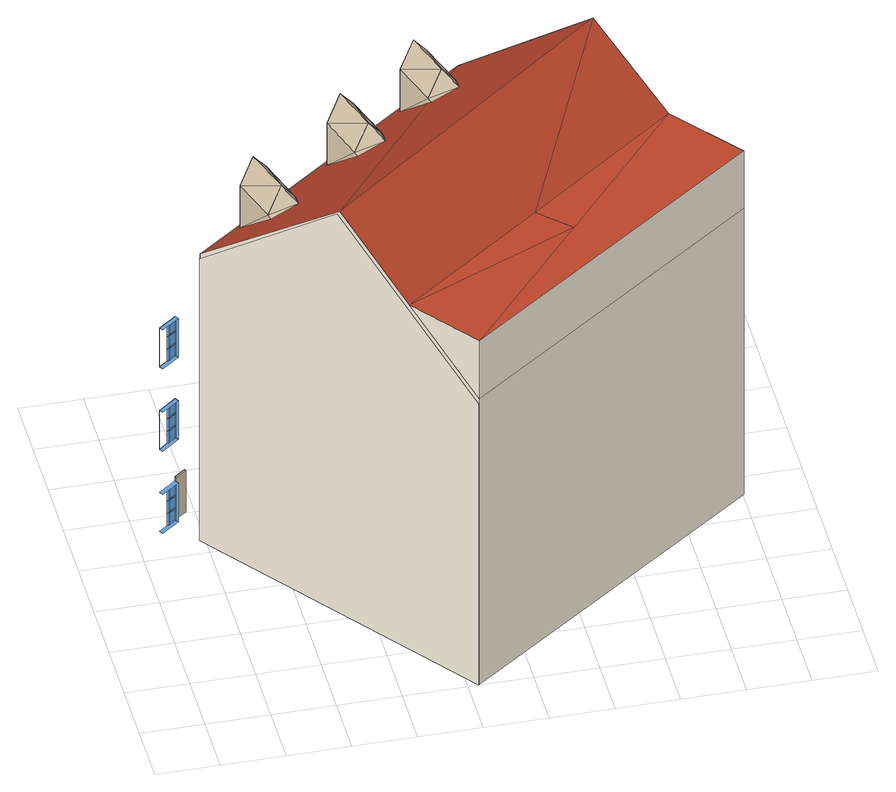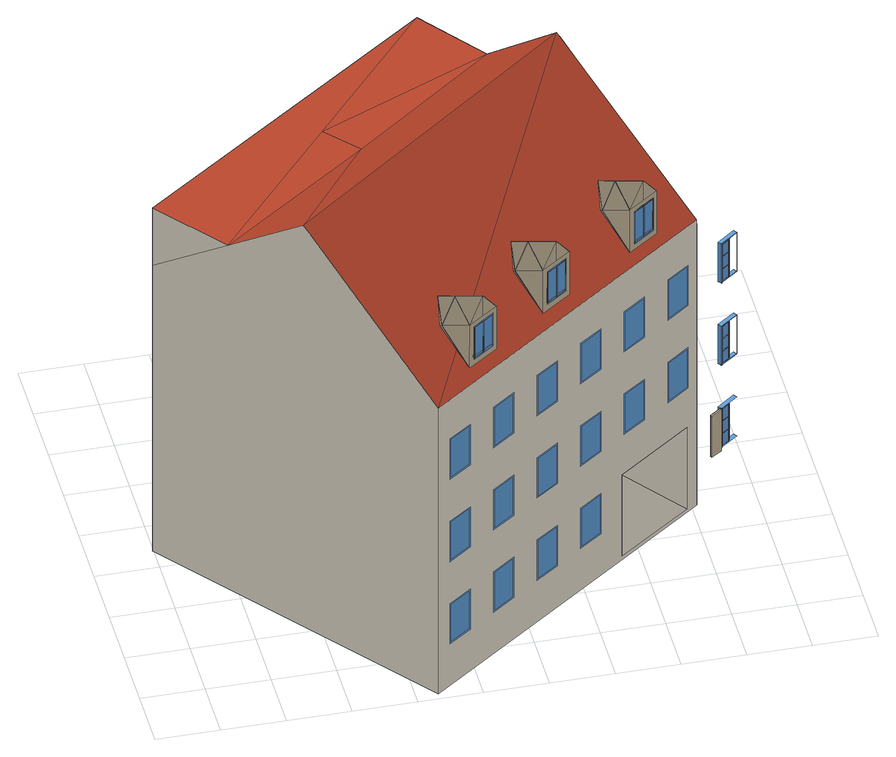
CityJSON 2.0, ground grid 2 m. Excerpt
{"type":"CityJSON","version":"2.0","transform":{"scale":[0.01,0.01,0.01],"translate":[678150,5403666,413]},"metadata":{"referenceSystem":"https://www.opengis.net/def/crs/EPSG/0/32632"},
"CityObjects":{
"building1":{"type":"Building","attributes":{"measuredHeight":14.99},"children":["building1-1"],"geometry":[{"type":"MultiSurface","lod":"3","boundaries":[[[0,1,2,3]],[[4,5,6,7]],[[8,9,10,11]],[[12,13,14,15]],[[16,17,18,19]],[[20,21,22,23]],[[24,25,26,27]],[[28,29,30,31]],[[32,33,34,35]],[[36,37,38,39],[40,41,42,43],[44,45,46,47]],[[48,49,50,51],[52,53,54,55],[56,57,58,59]],[[60,61,62,63]],[[64,37,38,65]],[[66,49,50,67]],[[68,69,70,71]],[[72,39,36,73]],[[74,51,48,75]],[[76,77,78,79]],[[80,81,82,83]],[[84,85,86,87]],[[88,89,90,91]],[[92,93,94,95]],[[96,97,98,99]],[[100,101,102,103]],[[104,105,106,107]],[[108,109,110,111]],[[112,82,81,113]],[[114,86,85,115]],[[116,78,77,117]],[[118,94,93,119]],[[120,98,97,121]],[[122,90,89,123]],[[124,106,105,125]],[[126,110,109,127]],[[128,102,101,129]],[[130,131,132,133],[87,134,135,84],[136,137,80,83],[138,139,76,79]],[[42,41,40,43],[99,140,141,96],[142,143,92,95],[144,145,88,91]],[[54,53,52,55],[111,146,147,108],[148,149,104,107],[150,151,100,103]],[[135,152,85,84]],[[137,153,81,80]],[[139,154,77,76]],[[141,155,97,96]],[[143,156,93,92]],[[145,157,89,88]],[[147,158,109,108]],[[149,159,105,104]],[[151,160,101,100]],[[83,82,161,136]],[[79,78,162,138]],[[87,86,163,134]],[[95,94,164,142]],[[91,90,165,144]],[[99,98,166,140]],[[107,106,167,148]],[[103,102,168,150]],[[111,110,169,146]],[[163,86,85,152]],[[154,162,78,77]],[[153,161,82,81]],[[166,98,97,155]],[[157,165,90,89]],[[156,164,94,93]],[[169,110,109,158]],[[160,168,102,101]],[[159,167,106,105]],[[170,162,78,116]],[[117,77,154,171]],[[172,163,86,114]],[[115,85,152,173]],[[113,81,153,174]],[[175,161,82,112]],[[176,165,90,122]],[[123,89,157,177]],[[178,166,98,120]],[[121,97,155,179]],[[119,93,156,180]],[[181,164,94,118]],[[182,168,102,128]],[[129,101,160,183]],[[184,169,110,126]],[[127,109,158,185]],[[125,105,159,186]],[[187,167,106,124]],[[136,161,153,137]],[[134,163,152,135]],[[138,162,154,139]],[[142,164,156,143]],[[140,166,155,141]],[[144,165,157,145]],[[148,167,159,149]],[[146,169,158,147]],[[150,168,160,151]],[[173,152,163,172]],[[174,153,161,175]],[[171,154,162,170]],[[179,155,166,178]],[[180,156,164,181]],[[177,157,165,176]],[[185,158,169,184]],[[186,159,167,187]],[[183,160,168,182]],[[188,61,70,189]],[[190,37,36,191]],[[192,49,48,193]],[[71,70,61,60]],[[73,36,37,64]],[[75,48,49,66]],[[194,195,196,197,198]]],"semantics":{"surfaces":[{"type":"Window","@cityeditor:layer":"Unclassified.LoD3","frameKlumMaterialClass":"Wood","frameKlumMaterialIndex":"L101","paneMaterialClass":"Glass"},{"type":"WallSurface"}],"values":[0,0,0,0,0,0,0,0,0,0,0,0,0,0,0,0,0,0,0,0,0,0,0,0,0,0,0,0,0,0,0,0,0,0,0,0,0,0,0,0,0,0,0,0,0,0,0,0,0,0,0,0,0,0,0,0,0,0,0,0,0,0,0,0,0,0,0,0,0,0,0,0,0,0,0,0,0,0,0,0,0,0,0,0,0,0,0,0,0,0,0,0,0,0,0,0,0,0,0,0,0,0,0,0,0,0,0,1]}}]},
"building1-1":{"type":"BuildingInstallation","attributes":{"klumMaterialClass":"Wood","klumMaterialIndex":"L102","relationToConstruction":"outside"},"parents":["building1"],"geometry":[{"type":"MultiSurface","lod":"3","boundaries":[[[199,200,201,202]],[[200,199,203,204]],[[202,201,205,206]],[[199,202,206,203]],[[206,205,204,203]],[[201,200,204,205]]]}]},
"building2":{"type":"Building","attributes":{"measuredHeight":15.1},"children":["building2-1","building2-2","building2-3"],"geometry":[{"type":"MultiSurface","lod":"3","boundaries":[[[207,208,209]],[[210,209,208]],[[208,211,212,210]],[[213,211,214]],[[213,212,211]],[[212,213,215]],[[215,213,214,216]],[[210,212,215]],[[217,218,207,209],[219,220,221,222],[223,224,225,226],[227,228,229,230],[231,232,233,234],[235,236,237,238],[239,240,241,242],[243,244,245,246],[247,248,249,250],[251,252,253,254],[255,256,257,258],[259,260,261,262],[263,264,265,266],[267,268,269,270],[271,272,273,274],[275,276,277,278],[279,280,281,282],[283,284,285,286]],[[287,288,289,290]],[[214,211,290]],[[210,215,289,288,217,209]],[[211,208,207,218,287,290]],[[216,214,290,289]],[[215,216,289]],[[220,219,291,292]],[[222,221,293,294]],[[295,296,297,298]],[[236,235,238,237],[296,295,298,297]],[[299,300,301,302]],[[234,233,232,231],[300,299,302,301]],[[303,304,305,306]],[[307,308,309,310]],[[310,311,312,307]],[[311,305,304,312],[313,314,315,316]],[[317,318,319,320],[321,322,323,324]],[[325,326,327,328]],[[329,330,331,332,333,328]],[[334,335,336,337]],[[338,339,330,329]],[[332,331,340,341]],[[320,342,343,317]],[[344,345,346,308]],[[333,328,327,347]],[[323,314,315,324]],[[348,333,347,349]],[[342,350,339,340]],[[308,346,351,309]],[[352,353,337,334],[303,306,310,309,354,344,308,307]],[[314,315,316,313]],[[307,312,304,303]],[[317,343,355,318]],[[348,349,326,325]],[[329,328,325,348,333,332,341,338]],[[306,305,311,310]],[[309,351,356,354]],[[354,356,345,344]],[[316,321,324,315]],[[350,342,320,319]],[[345,356,351,346],[349,347,327,326]],[[340,339,338,341]],[[322,313,314,323]],[[318,355,350,319]],[[313,322,321,316]],[[326,349,347,327]],[[357,358,359,360]],[[361,362,363,364]],[[364,365,366,361]],[[365,359,358,366],[367,368,369,370]],[[371,372,373,374],[375,376,377,378]],[[379,380,381,382]],[[383,384,385,386,387,382]],[[388,389,390,391]],[[392,393,384,383]],[[386,385,394,395]],[[374,396,397,371]],[[398,399,400,362]],[[387,382,381,401]],[[377,368,369,378]],[[402,387,401,403]],[[396,404,393,394]],[[362,400,405,363]],[[406,407,391,388],[357,360,364,363,408,398,362,361]],[[368,369,370,367]],[[361,366,358,357]],[[371,397,409,372]],[[402,403,380,379]],[[383,382,379,402,387,386,395,392]],[[360,359,365,364]],[[363,405,410,408]],[[408,410,399,398]],[[370,375,378,369]],[[404,396,374,373]],[[399,410,405,400],[403,401,381,380]],[[394,393,392,395]],[[376,367,368,377]],[[372,409,404,373]],[[367,376,375,370]],[[380,403,401,381]],[[411,412,413,414]],[[415,416,417,418]],[[418,419,420,415]],[[419,413,412,420],[421,422,423,424]],[[425,426,427,428],[429,430,431,432]],[[433,434,435,436]],[[437,438,439,440,441,436]],[[442,443,444,445]],[[446,447,438,437]],[[440,439,448,449]],[[428,450,451,425]],[[452,453,454,416]],[[441,436,435,455]],[[431,422,423,432]],[[456,441,455,457]],[[450,458,447,448]],[[416,454,459,417]],[[460,461,445,442],[411,414,418,417,462,452,416,415]],[[422,423,424,421]],[[415,420,412,411]],[[425,451,463,426]],[[456,457,434,433]],[[437,436,433,456,441,440,449,446]],[[414,413,419,418]],[[417,459,464,462]],[[462,464,453,452]],[[424,429,432,423]],[[458,450,428,427]],[[453,464,459,454],[457,455,435,434]],[[448,447,446,449]],[[430,421,422,431]],[[426,463,458,427]],[[421,430,429,424]],[[434,457,455,435]],[[465,466,467,468]],[[230,229,228,227],[466,465,468,467]],[[469,470,471,472]],[[224,223,226,225],[470,469,472,471]],[[473,474,475,476]],[[250,249,248,247],[474,473,476,475]],[[477,478,479,480]],[[244,243,246,245],[478,477,480,479]],[[481,482,483,484]],[[239,242,241,240],[482,481,484,483]],[[485,486,487,488]],[[251,254,253,252],[486,485,488,487]],[[489,490,491,492]],[[259,262,261,260],[490,489,492,491]],[[493,494,495,496]],[[257,256,255,258],[494,493,496,495]],[[497,498,499,500]],[[269,268,267,270],[498,497,500,499]],[[501,502,503,504]],[[283,286,285,284],[502,501,504,503]],[[505,506,507,508]],[[271,274,273,272],[506,505,508,507]],[[509,510,511,512]],[[264,263,266,265],[510,509,512,511]],[[513,514,515,516]],[[275,278,277,276],[514,513,516,515]],[[517,518,519,520]],[[280,279,282,281],[518,517,520,519]],[[217,288,287,218]],[[292,291,294,293]],[[219,222,294,291]],[[221,220,292,293]]],"semantics":{"surfaces":[{"type":"RoofSurface","klumMaterialClass":"Ceramic","klumMaterialIndex":"D201","materialUncertainty":0.3},{"type":"RoofSurface"},{"type":"WallSurface","klumMaterialClass":"Plaster","klumMaterialIndex":"I202","materialUncertainty":0.3},{"type":"WallSurface"},{"type":"Window","@cityeditor:layer":"Unclassified.LoD3","frameKlumMaterialClass":"Plaster","frameKlumMaterialIndex":"I101","paneMaterialClass":"Glass","frameMaterialUncertainty":0.3},{"type":"Window","@cityeditor:layer":"Unclassified.LoD3","frameMaterialClass":"Plastic","paneMaterialClass":"Glass","frameMaterialUncertainty":0.5},{"type":"GroundSurface"},{"type":"WaterClosureSurface","materialUncertainty":1},{"type":"OuterCeilingSurface"},{"type":"OuterFloorSurface","klumMaterialClass":"Concrete","klumMaterialIndex":"E304","materialUncertainty":0.3}],"values":[0,0,0,1,1,1,1,0,2,3,3,3,3,3,3,2,2,4,4,4,4,5,5,5,5,5,5,5,5,5,5,5,5,5,5,5,5,5,5,5,5,5,5,5,5,5,5,5,5,5,5,5,5,5,5,5,5,5,5,5,5,5,5,5,5,5,5,5,5,5,5,5,5,5,5,5,5,5,5,5,5,5,5,5,5,5,5,5,5,5,5,5,5,5,5,5,5,5,5,5,5,5,5,5,5,5,5,5,5,5,5,5,5,5,5,5,5,5,5,5,5,5,5,4,4,4,4,4,4,4,4,4,4,4,4,4,4,4,4,4,4,4,4,4,4,4,4,4,4,4,4,6,7,8,9]}}]},
"building2-1":{"type":"BuildingInstallation","attributes":{"@cityeditor:layer":"Unclassified.LoD3","relationToConstruction":"outside"},"parents":["building2"],"geometry":[{"type":"MultiSurface","lod":"3","boundaries":[[[521,522,523,524,525,526,527]],[[335,334,352,528]],[[529,353,337,336]],[[353,529,528,352]],[[530,531,532]],[[527,530,521]],[[533,534,531,535,525,524,536],[352,334,337,353]],[[527,526,535,531]],[[533,532,534]],[[533,530,531,534]],[[525,535,526]],[[524,523,536]],[[537,527,530,538]],[[539,526,527]],[[533,536,523,522]],[[527,537,522,521]],[[522,537,538,530]],[[540,537,522]],[[533,530,532]],[[530,522,521]],[[531,534,532]],[[531,530,527]],[[530,533,522]],[[523,540,522]],[[528,529,336,335],[330,339,350,355,343,342,340,331]],[[537,539,527]]]}]},
"building2-2":{"type":"BuildingInstallation","attributes":{"@cityeditor:layer":"Unclassified.LoD3","relationToConstruction":"outside"},"parents":["building2"],"geometry":[{"type":"MultiSurface","lod":"3","boundaries":[[[541,542,543,544,545,546,547]],[[389,388,406,548]],[[549,407,391,390]],[[407,549,548,406]],[[550,551,552]],[[547,550,541]],[[553,554,551,545,544,555],[406,388,391,407]],[[547,546,545,551]],[[553,552,554]],[[553,550,551,554]],[[544,543,555]],[[556,547,550,557]],[[558,546,547]],[[553,555,543,542]],[[547,556,542,541]],[[542,556,557,550]],[[559,556,542]],[[553,550,552]],[[550,542,541]],[[551,554,552]],[[551,550,547]],[[550,553,542]],[[543,559,542]],[[548,549,390,389],[384,393,404,409,397,396,394,385]],[[556,558,547]]]}]},
"building2-3":{"type":"BuildingInstallation","attributes":{"@cityeditor:layer":"Unclassified.LoD3","relationToConstruction":"outside"},"parents":["building2"],"geometry":[{"type":"MultiSurface","lod":"3","boundaries":[[[560,561,562,563,564,565,566]],[[443,442,460,567]],[[568,461,445,444]],[[461,568,567,460]],[[569,570,571]],[[566,569,560]],[[572,573,570,564,563],[460,442,445,461]],[[566,565,564,570]],[[572,571,573]],[[572,569,570,573]],[[574,566,569,575]],[[576,565,566]],[[572,563,562,561]],[[566,574,561,560]],[[561,574,575,569]],[[577,574,561]],[[572,569,571]],[[569,561,560]],[[570,573,571]],[[570,569,566]],[[569,572,561]],[[562,577,561]],[[567,568,444,443],[438,447,458,463,451,450,448,439]],[[574,576,566]]]}]}
},
"vertices":[
[64,766,285],[61,769,285],[61,769,241],[64,766,241],[64,766,378],[61,769,378],[61,769,334],[64,766,334],[64,766,332],[61,769,332],[61,769,287],[64,766,287],[64,766,905],[61,769,905],[61,769,861],[64,766,861],[64,766,998],[61,769,998],[61,769,954],[64,766,954],[64,766,952],[61,769,952],[61,769,907],[64,766,907],[64,766,595],[61,769,595],[61,769,551],[64,766,551],[64,766,688],[61,769,688],[61,769,644],[64,766,644],[64,766,642],[61,769,642],[61,769,597],[64,766,597],[91,794,1003],[91,794,856],[33,750,856],[33,750,1003],[63,772,1000],[63,772,859],[90,792,859],[90,792,1000],[35,751,1000],[35,751,859],[61,771,859],[61,771,1000],[91,794,693],[91,794,546],[33,750,546],[33,750,693],[63,772,690],[63,772,549],[90,792,549],[90,792,690],[35,751,690],[35,751,549],[61,771,549],[61,771,690],[99,783,236],[91,794,236],[33,750,236],[41,739,236],[99,783,856],[41,739,856],[99,783,546],[41,739,546],[41,739,383],[33,750,383],[91,794,383],[99,783,383],[41,739,1003],[99,783,1003],[41,739,693],[99,783,693],[64,773,285],[65,772,285],[65,772,241],[64,773,241],[64,773,332],[65,772,332],[65,772,287],[64,773,287],[64,773,378],[65,772,378],[65,772,334],[64,773,334],[64,773,905],[65,772,905],[65,772,861],[64,773,861],[64,773,952],[65,772,952],[65,772,907],[64,773,907],[64,773,998],[65,772,998],[65,772,954],[64,773,954],[64,773,595],[65,772,595],[65,772,551],[64,773,551],[64,773,642],[65,772,642],[65,772,597],[64,773,597],[64,773,688],[65,772,688],[65,772,644],[64,773,644],[68,769,287],[68,769,332],[68,769,334],[68,769,378],[68,769,241],[68,769,285],[68,769,907],[68,769,952],[68,769,954],[68,769,998],[68,769,861],[68,769,905],[68,769,597],[68,769,642],[68,769,644],[68,769,688],[68,769,551],[68,769,595],[90,792,239],[63,772,239],[63,772,380],[90,792,380],[88,792,334],[88,792,378],[88,792,287],[88,792,332],[88,792,241],[88,792,285],[88,792,954],[88,792,998],[88,792,907],[88,792,952],[88,792,861],[88,792,905],[88,792,644],[88,792,688],[88,792,597],[88,792,642],[88,792,551],[88,792,595],[90,790,378],[90,790,332],[90,790,285],[90,790,998],[90,790,952],[90,790,905],[90,790,688],[90,790,642],[90,790,595],[90,790,287],[90,790,241],[90,790,334],[90,790,907],[90,790,861],[90,790,954],[90,790,597],[90,790,551],[90,790,644],[92,787,241],[92,787,285],[92,787,334],[92,787,378],[92,787,332],[92,787,287],[92,787,861],[92,787,905],[92,787,954],[92,787,998],[92,787,952],[92,787,907],[92,787,551],[92,787,595],[92,787,644],[92,787,688],[92,787,642],[92,787,597],[90,795,236],[90,795,383],[90,795,856],[90,795,1003],[90,795,546],[90,795,693],[831,2,90],[182,864,90],[182,864,1149],[502,439,1589],[831,2,1149],
[97,801,234],[132,826,234],[132,826,390],[97,801,390],[94,806,234],[128,832,234],[128,832,390],[94,806,390],
[184,866,1166],[509,435,1600],[1132,1575,1166],[1449,1169,1600],[672,220,1383],[1135,574,1378],[1230,473,1383],[835,4,1383],[1626,943,1383],[1803,716,1383],[1132,1575,90],[184,866,90],[218,892,409],[218,892,103],[457,1070,103],[457,1070,409],[1015,1488,398],[1015,1488,246],[1090,1543,246],[1090,1543,398],[929,1424,246],[929,1424,398],[855,1368,398],[855,1368,246],[769,1304,246],[769,1304,398],[695,1249,398],[695,1249,246],[535,1129,398],[535,1129,246],[609,1184,246],[609,1184,398],[1015,1488,556],[1090,1543,556],[1090,1543,708],[1015,1488,708],[855,1368,708],[855,1368,556],[929,1424,556],[929,1424,708],[769,1304,556],[769,1304,708],[695,1249,708],[695,1249,556],[535,1129,556],[609,1184,556],[609,1184,708],[535,1129,708],[449,1064,708],[375,1009,708],[375,1009,556],[449,1064,556],[215,889,556],[289,945,556],[289,945,708],[215,889,708],[1015,1488,1018],[1015,1488,866],[1090,1543,866],[1090,1543,1018],[929,1424,1018],[855,1368,1018],[855,1368,866],[929,1424,866],[695,1249,866],[769,1304,866],[769,1304,1018],[695,1249,1018],[535,1129,866],[609,1184,866],[609,1184,1018],[535,1129,1018],[375,1009,1018],[375,1009,866],[449,1064,866],[449,1064,1018],[215,889,866],[289,945,866],[289,945,1018],[215,889,1018],[835,4,90],[1803,716,90],[1803,716,1166],[835,4,1166],[546,453,409],[546,453,103],[785,631,103],[785,631,409],[539,1132,393],[605,1181,393],[605,1181,252],[539,1132,252],[699,1252,393],[765,1301,393],[765,1301,252],[699,1252,252],[921,1377,1331],[922,1375,1331],[923,1375,1216],[921,1377,1216],[953,1401,1331],[954,1401,1331],[954,1402,1216],[953,1401,1216],[955,1399,1216],[954,1399,1331],[923,1376,1221],[954,1398,1221],[953,1398,1326],[923,1375,1326],[926,1371,1216],[925,1371,1331],[957,1395,1331],[958,1395,1216],[926,1371,1326],[926,1372,1221],[957,1394,1221],[956,1394,1326],[959,1396,1326],[956,1400,1326],[988,1423,1326],[991,1419,1326],[991,1419,1331],[992,1417,1331],[993,1417,1216],[991,1420,1216],[991,1420,1221],[920,1376,1212],[926,1368,1212],[994,1419,1212],[988,1427,1212],[959,1395,1331],[960,1393,1331],[960,1394,1216],[959,1396,1216],[959,1393,1216],[927,1369,1216],[987,1426,1331],[989,1424,1331],[956,1399,1331],[988,1423,1221],[960,1396,1221],[957,1400,1221],[959,1393,1331],[956,1400,1216],[920,1376,1335],[988,1426,1335],[987,1426,1216],[927,1369,1331],[989,1424,1216],[651,1172,1333],[652,1170,1333],[653,1170,1218],[651,1172,1218],[683,1196,1333],[684,1197,1333],[684,1197,1218],[683,1196,1218],[685,1194,1218],[684,1194,1333],[653,1171,1223],[684,1193,1223],[683,1193,1328],[653,1171,1328],[655,1166,1218],[655,1166,1333],[688,1190,1333],[688,1190,1218],[656,1167,1328],[656,1167,1223],[687,1189,1223],[686,1189,1328],[689,1191,1328],[686,1195,1328],[718,1218,1328],[721,1215,1328],[721,1215,1333],[722,1212,1333],[723,1213,1218],[721,1215,1218],[721,1215,1223],[650,1171,1214],[656,1163,1214],[724,1214,1214],[718,1222,1214],[689,1191,1333],[690,1189,1333],[690,1189,1218],[689,1191,1218],[689,1188,1218],[657,1164,1218],[717,1221,1333],[718,1219,1333],[686,1195,1333],[718,1219,1223],[690,1192,1223],[687,1196,1223],[689,1188,1333],[686,1195,1218],[650,1171,1337],[718,1222,1337],[717,1221,1218],[657,1164,1333],[719,1219,1218],[333,942,1329],[334,940,1329],[335,940,1214],[333,942,1214],[365,966,1329],[366,966,1329],[367,967,1213],[365,966,1213],[367,964,1213],[367,963,1329],[336,941,1219],[366,963,1218],[366,963,1323],[335,940,1324],[338,936,1214],[337,936,1329],[370,959,1329],[370,960,1213],[338,936,1324],[339,937,1219],[369,959,1218],[369,959,1323],[372,961,1323],[369,965,1323],[400,988,1323],[403,984,1323],[403,984,1328],[405,982,1328],[405,982,1213],[403,984,1213],[403,984,1218],[332,941,1210],[338,933,1210],[406,983,1209],[400,992,1209],[371,960,1329],[372,958,1329],[372,958,1213],[371,961,1213],[371,958,1213],[339,934,1214],[399,991,1328],[401,989,1328],[368,964,1329],[400,988,1218],[372,961,1218],[369,965,1218],[371,958,1329],[368,965,1213],[332,941,1333],[400,991,1332],[399,991,1213],[339,934,1329],[401,989,1213],[860,1372,393],[925,1421,393],[925,1421,252],[860,1372,252],[1020,1491,393],[1085,1540,393],[1085,1540,252],[1020,1491,252],[699,1252,703],[765,1301,703],[765,1301,562],[699,1252,562],[860,1372,703],[925,1421,703],[925,1421,562],[860,1372,562],[1020,1491,703],[1085,1540,703],[1085,1540,562],[1020,1491,562],[539,1132,703],[605,1181,703],[605,1181,562],[539,1132,562],[219,893,703],[284,942,703],[284,942,562],[219,893,562],[379,1012,703],[445,1061,703],[445,1061,562],[379,1012,562],[860,1372,1013],[925,1421,1013],[925,1421,872],[860,1372,872],[219,893,1013],[284,942,1013],[284,942,872],[219,893,872],[699,1252,1013],[765,1301,1013],[765,1301,872],[699,1252,872],[1020,1491,1013],[1085,1540,1013],[1085,1540,872],[1020,1491,872],[539,1132,1013],[605,1181,1013],[605,1181,872],[539,1132,872],[379,1012,1013],[445,1061,1013],[445,1061,872],[379,1012,872],
[1021,1316,1297],[972,1279,1297],[910,1364,1195],[908,1367,1191],[1006,1440,1192],[1007,1438,1194],[1070,1353,1297],[926,1368,1335],[994,1418,1335],[1022,1316,1371],[1005,1439,1352],[956,1403,1426],[907,1367,1351],[956,1403,1352],[1006,1440,1193],[908,1367,1192],[1062,1262,1338],[1034,1299,1361],[1074,1347,1293],[980,1268,1291],
[751,1111,1299],[702,1074,1299],[640,1159,1197],[638,1163,1193],[736,1235,1194],[737,1233,1196],[800,1148,1299],[656,1163,1337],[724,1214,1337],[752,1111,1373],[735,1234,1354],[686,1198,1428],[638,1162,1353],[686,1198,1354],[638,1163,1194],[792,1057,1339],[764,1095,1363],[804,1143,1295],[710,1063,1293],
[433,881,1294],[385,843,1295],[323,929,1193],[320,932,1189],[418,1004,1190],[419,1003,1192],[482,918,1294],[338,933,1333],[406,983,1332],[434,881,1369],[417,1004,1350],[368,968,1424],[320,932,1349],[368,968,1349],[474,827,1335],[446,864,1358],[486,912,1291],[392,833,1288]
]}
